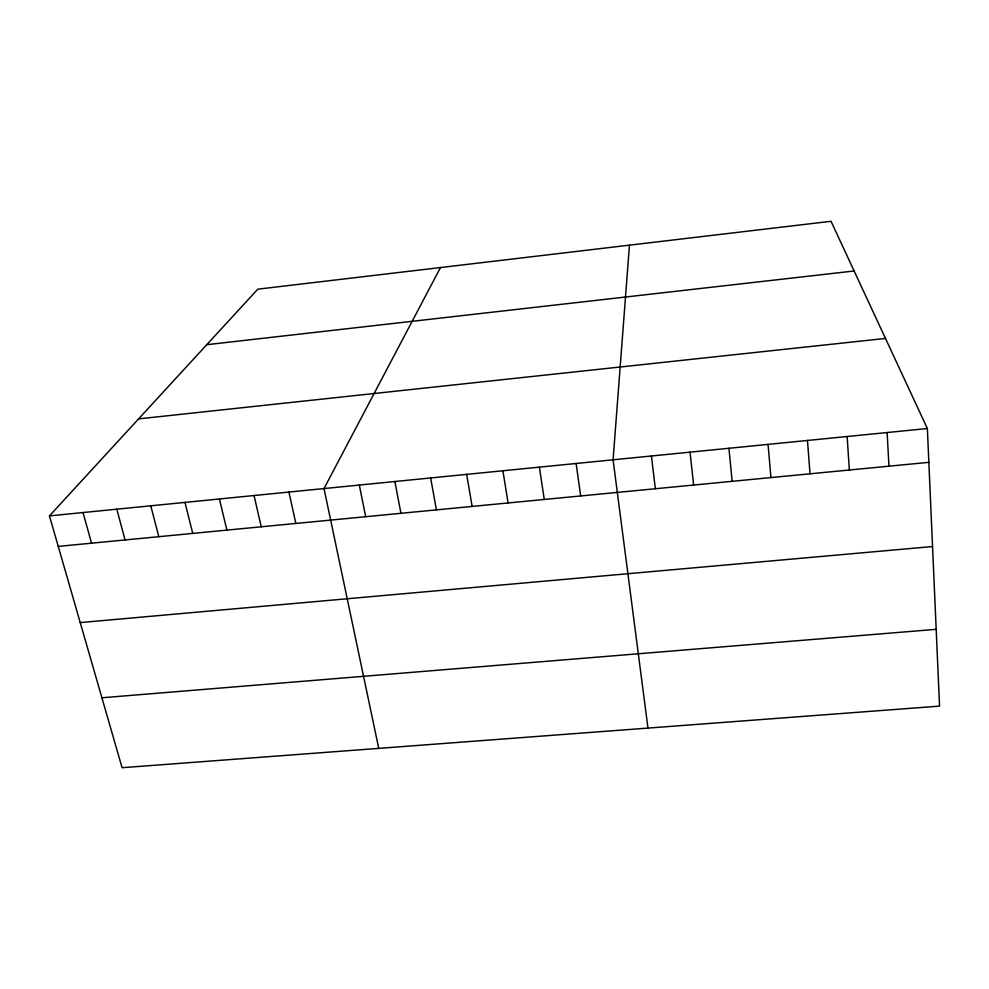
<?xml version="1.0" encoding="UTF-8"?>
<svg xmlns="http://www.w3.org/2000/svg" width="989" height="989" viewBox="0 0 989 989"><rect width="100%" height="100%" fill="white"/><g stroke="black" fill="none" stroke-linecap="round" stroke-linejoin="round"><path stroke-width="1.48" d="M629.461 245.161L613.081 459.811L647.98 728.089M440.488 267.549L324.009 488.566L378.738 748.376M49.45 515.887L257.783 289.184L831.032 221.289L927.361 428.534L939.55 706.121L122.08 767.711L49.45 515.887L927.361 428.534M206.763 344.704L854.137 270.986M138.596 418.879L885.489 338.436M58.252 546.398L928.844 462.333M80.22 622.588L932.54 546.534M101.904 697.777L936.175 629.338M83.014 512.549L91.557 543.184M116.789 509.187L125.071 539.945M150.773 505.799L158.796 536.681M184.98 502.4L192.731 533.405M219.41 498.975L226.889 530.116M254.049 495.526L261.257 526.791M288.912 492.065L295.835 523.453M359.328 485.055L365.683 516.715M394.871 481.519L400.941 513.303M430.648 477.959L436.421 509.879M466.66 474.374L472.136 506.43M502.907 470.764L508.074 502.956M539.388 467.142L544.259 499.47M576.117 463.482L580.679 495.946M651.43 455.991L655.348 488.739M690.038 452.146L693.623 485.043M728.918 448.277L732.157 481.322M768.057 444.382L770.95 477.576M807.469 440.464L810.016 473.805M847.153 436.52L849.353 470.01M887.121 432.539L888.963 466.19"/></g></svg>
